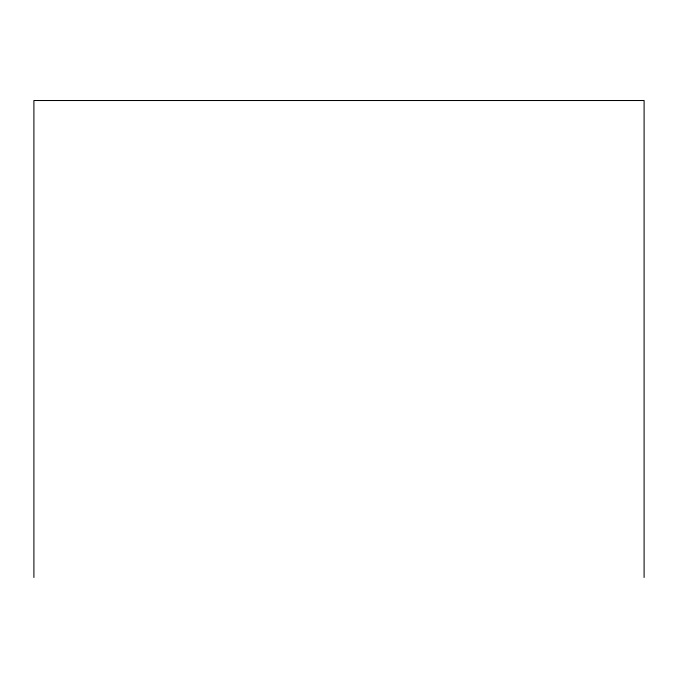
<?xml version="1.0" encoding="UTF-8"?>
<svg xmlns="http://www.w3.org/2000/svg" width="678" height="678" viewBox="0 0 678 678"><rect width="100%" height="100%" fill="white"/><g stroke="black" fill="none" stroke-linecap="round" stroke-linejoin="round"><path stroke-width="1.02" d="M644.1 577.478L644.1 100.522L33.9 100.522L33.9 577.478"/></g></svg>
